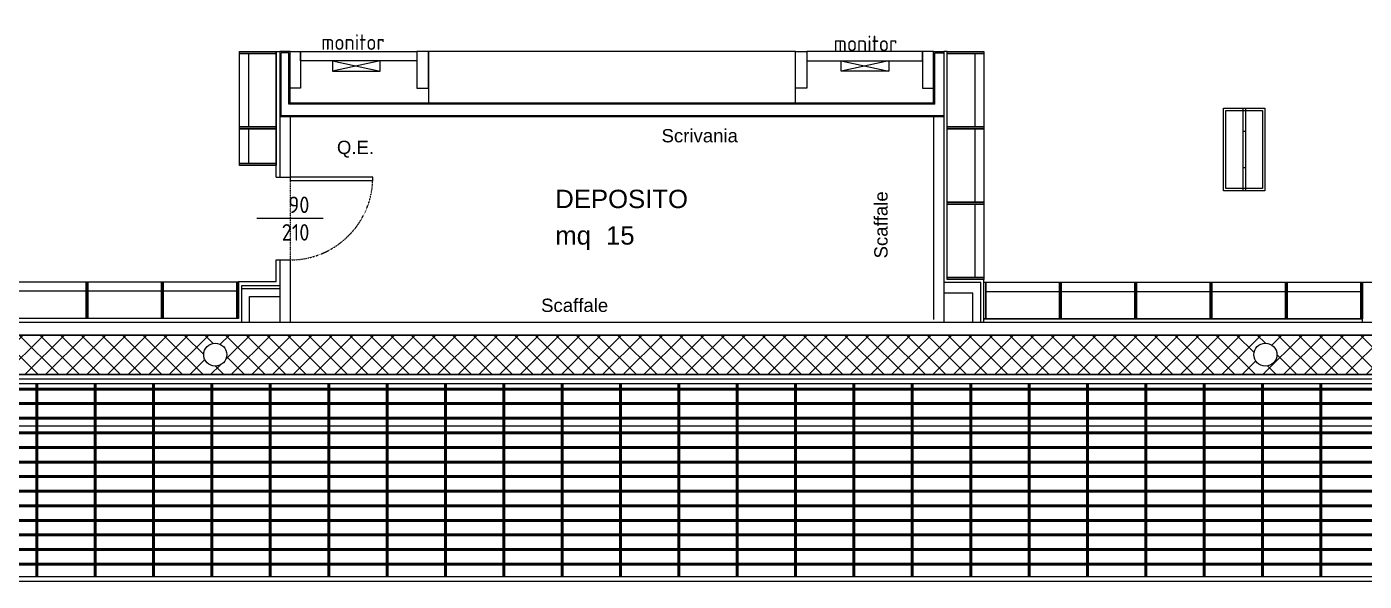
# Model space of a CAD drawing. Header units: millimetres. Extents: x 153 to 11230, y 154 to 10357.
# Drawn here: x 8182 to 9637, y 154 to 758 of the extents above; entities that cross this region are included whole.
import ezdxf

# ---------------------------------------------------------------- set-up
doc = ezdxf.new("R2010")
doc.units = ezdxf.units.MM
doc.linetypes.add('HIDDEN4', pattern=[0.125, 0.025, -0.1])
doc.layers.get('Defpoints').update_dxf_attribs({"lineweight": 0})
for name, color, linetype, lineweight in [('043_GRIGLIE_AERAZIONE_001-AM_0', 6, 'Continuous', 50), ('420_MURATURE_001-AM_0', 4, 'Continuous', 0), ('430_TAVOLATI_001-AM_0', 3, 'Continuous', 0), ('437_RIVESTIMENTI_001-AM_0', 13, 'Continuous', 0), ('439_TESTI_SERRAMENTI_001-AM_0', 11, 'Continuous', 0), ('441_SERRAMENTI_001-AM_0', 1, 'Continuous', 0), ('443_GRIGLIE_AERAZIONE_001-AM_0', 6, 'Continuous', 0), ('445_QUOTE_ALTIMETRICHE_001-AM_0', 2, 'Continuous', 0), ('471_TESTI_POLIGONI_001-AM_0', 221, 'Continuous', 0), ('490_CAMPITURE_001-AM_0', 9, 'Continuous', 0), ('_Arredo Esserbella', 6, 'Continuous', 0), ('AM_0', 7, 'Continuous', 50)]:
    doc.layers.add(name, color=color, linetype=linetype, lineweight=lineweight)
doc.layers.add('460_Layout quote', color=156, linetype='Continuous')
doc.styles.add('AREA', font='arial.ttf')
doc.styles.add('ARIAL', font='arial.ttf')
doc.styles.get("Standard").update_dxf_attribs({"font": 'isocp.shx'})
doc.dimstyles.new('QUOTE 100', dxfattribs={"dimtxt": 20, "dimasz": 10, "dimexe": 20, "dimexo": 50, "dimgap": 10, "dimtad": 0, "dimlfac": 0.01, "dimzin": 1, "dimtxsty": 'Standard', "dimblk": 'ARCHTICK', "dimcen": 10, "dimclrd": 256, "dimclre": 256, "dimclrt": 256, "dimadec": 0, "dimazin": 0, "dimtfac": 1, "dimtofl": 0, "dimtmove": 1, "dimatfit": 3, "dimfxl": 1, "dimtolj": 1, "dimtzin": 0, "dimlwd": -1, "dimlwe": -1, "dimarcsym": 0})

# ---------------------------------------------------------------- blocks, each defined once
blk = doc.blocks.new('PORTA090_b')
blk.add_line((45, 36), (45, -36))
at = {"linetype": 'HIDDEN4'}
blk.add_line((0, 0), (90, 0), dxfattribs=at)
blk.add_lwpolyline([(0, 0), (3.375, 0), (3.375, 90), (0, 90)], close=True)
blk.add_arc((0, 0), 90, 0, 90, dxfattribs=at)
blk = doc.blocks.new('SUP-LOC')
at = {"style": 'AREA'}
blk.add_text('mq', height=20, dxfattribs=at).set_placement((7.7, -17.4))
for tag, p in [('NAME_LOC', (7.7, 22.3)), ('AREA_AREA', (62.9, -17.4))]:
    blk.add_attdef(tag, p, '', height=20, dxfattribs=at)
blk = doc.blocks.new('perim mens frag W800')
at = {"transparency": 33554687, "flags": 128}
for points in [[(-420, 200), (-400, 200), (-400, -200), (-420, -200)], [(400, 200), (420, 200), (420, -200), (400, -200)], [(-400, 100), (400, 100), (400, -200), (-400, -200)]]:
    blk.add_lwpolyline(points, close=True, dxfattribs=at)
at = {"transparency": 33554559, "flags": 128}
blk.add_lwpolyline([(-400, 200), (400, 200), (400, -200), (-400, -200)], close=True, dxfattribs=at)
blk = doc.blocks.new('sez eb metà')
at = {"transparency": 33554687, "elevation": 0}
for points in [[(7690, 267.5), (7650, 267.5), (7650, 269.5), (7690, 269.5)], [(7690, 229.5), (7650, 229.5), (7650, 267.5), (7690, 267.5)], [(7690, 227.5), (7650, 227.5), (7650, 229.5), (7690, 229.5)]]:
    blk.add_lwpolyline(points, close=True, dxfattribs=at)
blk.add_lwpolyline([(7660, 229.5), (7660, 267.5)], dxfattribs=at)
blk = doc.blocks.new('_ArchTick')
at = {"layer": 'AM_0', "color": 0, "const_width": 0.15}
blk.add_lwpolyline([(-0.5, -0.5), (0.5, 0.5)], dxfattribs=at)
blk = doc.blocks.new('*D108')
at = {"layer": '445_QUOTE_ALTIMETRICHE_001-AM_0', "transparency": 16777216}
for p, q in [((763.3, 388.6), (763.3, 303.1)), ((10388.3, 388.6), (10388.3, 303.1)), ((763.3, 323.1), (5514.2, 323.1)), ((10388.3, 323.1), (5637.5, 323.1))]:
    blk.add_line(p, q, dxfattribs=at)
at = {"layer": 'Defpoints', "color": 0, "transparency": 16777216}
for p in [(763.3, 438.6), (10388.3, 438.6), (763.3, 323.1)]:
    blk.add_point(p, dxfattribs=at)
at = {"layer": '445_QUOTE_ALTIMETRICHE_001-AM_0', "transparency": 16777216, "xscale": 10, "yscale": 10, "zscale": 10, "rotation": 180}
blk.add_blockref('_ArchTick', (763.3, 323.1), dxfattribs=at)
at = {"layer": '445_QUOTE_ALTIMETRICHE_001-AM_0', "transparency": 16777216, "xscale": 10, "yscale": 10, "zscale": 10}
blk.add_blockref('_ArchTick', (10388.3, 323.1), dxfattribs=at)
at = {"layer": '445_QUOTE_ALTIMETRICHE_001-AM_0', "transparency": 16777216, "insert": (5575.8, 323.1), "char_height": 40, "attachment_point": 5}
blk.add_mtext('\\A1;9625', dxfattribs=at)

msp = doc.modelspace()

# ---------------------------------------------------------------- hatches: boundary and pattern name
at = {"layer": '043_GRIGLIE_AERAZIONE_001-AM_0'}
h = msp.add_hatch(dxfattribs=at)
h.set_pattern_fill('GRATE', color=256, scale=20, style=0)
h.set_pattern_definition([(0, (763.315, 379.208), (0, 15.875), []), (90, (763.315, 379.21), (-63.5, 4e-15), [])])
h.paths.add_polyline_path([(6980.816, 159.208), (10348.315, 159.208), (10348.315, 369.208), (6980.816, 369.208)])
at = {"layer": '490_CAMPITURE_001-AM_0'}
h = msp.add_hatch(dxfattribs=at)
h.set_pattern_fill('ANSI37', color=256, scale=5, style=0)
h.set_pattern_definition([(45, (183.315, 9445.208), (-11.22532, 11.22532), []), (135, (183.315, 9445.208), (-11.22532, -11.22532), [])])
h.paths.add_polyline_path([(7927.257, 422.208), (7927.257, 391.207), (7949.315, 391.207), (7949.315, 379.208), (10388.315, 379.208), (10388.315, 1904.208), (10333.315, 1904.208), (10333.315, 1879.208), (10360.315, 1879.208), (10360.315, 1799.208), (10330.315, 1799.208), (10330.315, 1739.208), (10345.315, 1739.208), (10345.315, 422.208)])
h.paths.add_polyline_path([(9517.033, 400.813, -1), (9542.033, 400.813, -1)], flags=16)
h.paths.add_polyline_path([(8399.385, 400.813, -1), (8374.385, 400.813, -1)], flags=16)
h.paths.add_polyline_path([(10343.029, 1769.21, -1), (10368.029, 1769.21, -1)], flags=16)

# ---------------------------------------------------------------- linework, layer by layer
at = {"layer": '420_MURATURE_001-AM_0'}
for p, q in [((7927.257, 422.208), (10345.315, 422.208)), ((9890.657, 422.208), (7927.257, 422.208)), ((10388.315, 379.208), (7927.257, 379.208))]:
    msp.add_line(p, q, dxfattribs=at)
for centre in [(8386.885, 400.813), (8386.885, 400.813), (9529.533, 400.813), (9529.533, 400.813)]:
    msp.add_circle(centre, 12.5, dxfattribs=at)
at = {"layer": '430_TAVOLATI_001-AM_0', "ltscale": 100}
for p, q in [((8458.566, 660.902, 0), (8458.566, 729.248, 0)), ((9169.815, 673.402, 0), (8466.815, 673.402, 0))]:
    msp.add_line(p, q, dxfattribs=at)
at = {"layer": '430_TAVOLATI_001-AM_0'}
for p, q in [((8466.815, 729.248, 0), (8458.566, 729.248, 0)), ((8466.815, 673.402, 0), (8466.815, 729.248, 0)), ((9169.815, 673.402, 0), (9169.815, 729.208, 0)), ((9169.815, 729.208, 0), (9179.815, 729.208, 0)), ((9179.815, 730.708, 0), (9179.815, 659.652, 0)), ((9179.815, 660.902, 0), (8458.566, 660.902, 0))]:
    msp.add_line(p, q, dxfattribs=at)
at = {"layer": '430_TAVOLATI_001-AM_0', "linetype": 'Continuous'}
msp.add_line((7927.257, 436.208), (9709.315, 436.208, 0), dxfattribs=at)
at = {"layer": '430_TAVOLATI_001-AM_0', "elevation": 0}
for points in [[(8453.315, 593.904), (8453.315, 730.748)], [(8453.315, 730.748), (8457.315, 730.748)], [(8453.315, 593.904), (8453.315, 730.748)], [(8453.315, 730.748), (8457.315, 730.748)], [(9183.315, 482.708), (9183.315, 730.708), (9179.815, 730.708)], [(9183.315, 482.708), (9183.315, 730.708), (9179.815, 730.708)], [(8457.315, 660.652), (8457.315, 593.904)], [(8468.315, 659.652), (8468.315, 593.904)], [(9168.315, 659.652), (9168.315, 439.208)], [(9179.815, 659.652), (9179.815, 436.208)], [(8453.315, 593.904), (8457.315, 593.904)], [(8457.315, 593.904), (8468.315, 593.904)], [(8453.315, 480.208), (8453.315, 503.904)], [(8453.315, 503.904), (8457.315, 503.904)], [(8453.315, 480.208), (8453.315, 503.904)], [(8453.315, 503.904), (8457.315, 503.904)], [(8457.315, 503.904), (8457.315, 436.208)], [(8457.315, 503.904), (8468.315, 503.904)], [(8468.318, 503.904), (8468.315, 436.208)], [(9223.315, 436.208), (9223.315, 482.708), (9183.315, 482.708)], [(9223.315, 436.208), (9223.315, 482.708), (9183.315, 482.708)], [(9219.815, 436.208), (9219.815, 479.208), (9179.815, 479.208)], [(9219.815, 436.208), (9219.815, 479.208), (9179.815, 479.208)], [(9211.315, 436.208), (9211.315, 467.708), (9179.815, 467.708)], [(9211.315, 436.208), (9211.315, 467.708), (9179.815, 467.708)], [(9223.315, 439.708), (9635.315, 439.708)]]:
    msp.add_lwpolyline(points, dxfattribs=at)
at = {"layer": '430_TAVOLATI_001-AM_0'}
for points in [[(8412.315, 440.208), (8412.315, 480.208)], [(8453.315, 480.208), (8412.315, 480.208), (8412.315, 440.208)], [(8415.815, 476.208), (8457.315, 476.208)], [(8415.815, 476.208), (8457.315, 476.208)], [(8415.815, 472.708), (8415.815, 476.208)], [(8415.815, 436.208), (8415.815, 472.708), (8457.315, 472.708)], [(9635.315, 436.208), (9635.315, 479.708), (9705.815, 479.708)], [(9635.315, 436.208), (9635.315, 479.708), (9705.815, 479.708)], [(8424.315, 436.208), (8424.315, 464.208), (8457.315, 464.208)]]:
    msp.add_lwpolyline(points, dxfattribs=at)
at = {"layer": '437_RIVESTIMENTI_001-AM_0'}
for p, q in [((8457.315, 730.748, 0), (8457.315, 659.652, 0)), ((9168.318, 674.652, 0), (8468.315, 674.652, 0)), ((9168.315, 674.652, 0), (9107.092, 674.652, 0))]:
    msp.add_line(p, q, dxfattribs=at)
at = {"layer": '437_RIVESTIMENTI_001-AM_0', "ltscale": 100}
for p, q in [((8468.315, 730.748, 0), (8457.315, 730.748, 0)), ((8468.315, 674.652, 0), (8468.315, 730.748, 0)), ((9168.315, 674.652, 0), (9168.315, 730.708, 0)), ((9168.315, 730.708, 0), (9179.815, 730.708, 0))]:
    msp.add_line(p, q, dxfattribs=at)
at = {"layer": '437_RIVESTIMENTI_001-AM_0', "elevation": 0}
msp.add_lwpolyline([(9179.815, 659.652), (8457.315, 659.652)], dxfattribs=at)
at = {"layer": '443_GRIGLIE_AERAZIONE_001-AM_0'}
for points in [[(6975.816, 154.208), (10353.315, 154.208), (10353.315, 374.208), (6975.816, 374.208)], [(6980.816, 159.208), (10348.315, 159.208), (10348.315, 369.208), (6980.816, 369.208)]]:
    msp.add_lwpolyline(points, close=True, dxfattribs=at)
at = {"layer": '490_CAMPITURE_001-AM_0'}
msp.add_lwpolyline([(10388.315, 1904.208), (10333.315, 1904.208), (10333.315, 1879.208), (10360.315, 1879.208), (10360.315, 1799.208), (10330.315, 1799.208), (10330.315, 1739.208), (10345.315, 1739.208), (10345.315, 422.208), (7927.257, 422.208), (7927.257, 391.207), (7949.315, 391.207), (7949.315, 379.208), (10388.315, 379.208)], close=True, dxfattribs=at)
for points in [[(8374.385, 400.813, -1), (8399.385, 400.813, -1)], [(8374.385, 400.813, -1), (8399.385, 400.813, -1)], [(9517.033, 400.813, -1), (9542.033, 400.813, -1)], [(9517.033, 400.813, -1), (9542.033, 400.813, -1)]]:
    msp.add_lwpolyline(points, format="xyb", close=True, dxfattribs=at)
at = {"layer": '_Arredo Esserbella', "transparency": 33554687}
for p, q in [((8566.514, 720.708, 0), (8514.514, 709.308, 0)), ((8514.514, 720.708, 0), (8566.514, 709.308, 0)), ((9067.812, 720.708, 0), (9119.812, 709.308, 0)), ((9119.812, 720.708, 0), (9067.812, 709.308, 0))]:
    msp.add_line(p, q, dxfattribs=at)
at = {"layer": '_Arredo Esserbella', "transparency": 33554687, "elevation": 0, "flags": 128}
for points in [[(8468.317, 730.708), (8479.834, 730.708), (8479.834, 690.707), (8468.317, 690.707)], [(8618.911, 730.708), (8606.394, 730.708), (8606.394, 690.707), (8618.911, 690.707)], [(9018.096, 730.708), (9030.735, 730.708), (9030.735, 690.707), (9018.096, 690.707)], [(9168.315, 730.708), (9156.416, 730.708), (9156.416, 690.707), (9168.315, 690.707)], [(8514.514, 720.708), (8514.514, 709.308), (8566.514, 709.308), (8566.514, 720.708)], [(9119.812, 720.708), (9119.812, 709.308), (9067.812, 709.308), (9067.812, 720.708)]]:
    msp.add_lwpolyline(points, close=True, dxfattribs=at)
at = {"layer": '_Arredo Esserbella', "transparency": 33554687, "flags": 128}
for points in [[(8606.394, 720.708), (8479.834, 720.708), (8479.834, 730.708), (8606.394, 730.708)], [(9030.735, 720.708), (9156.416, 720.708), (9156.416, 730.708), (9030.735, 730.708)], [(9483.999, 579.048), (9483.999, 669.048), (9529.001, 669.048), (9529.001, 579.048)], [(9483.999, 579.048), (9483.999, 669.048), (9529.001, 669.048), (9529.001, 579.048)], [(9486.499, 581.548), (9486.499, 666.548), (9526.501, 666.548), (9526.501, 581.548)], [(9505.25, 579.048), (9505.25, 669.048), (9507.75, 669.048), (9507.75, 579.048)], [(9505.25, 604.048), (9505.25, 644.048), (9507.75, 644.048), (9507.75, 604.048)]]:
    msp.add_lwpolyline(points, close=True, dxfattribs=at)
at = {"layer": '_Arredo Esserbella', "transparency": 33554687, "elevation": 0}
msp.add_lwpolyline([(8618.911, 674.708), (9018.1, 674.595), (9018.093, 730.708), (8618.908, 730.708)], close=True, dxfattribs=at)

# ---------------------------------------------------------------- block references
at = {"layer": '441_SERRAMENTI_001-AM_0', "rotation": 270}
msp.add_blockref('PORTA090_b', (8468.315, 593.904, 0), dxfattribs=at)
at = {"layer": '471_TESTI_POLIGONI_001-AM_0'}
msp.add_blockref('SUP-LOC', (8749.204, 538), dxfattribs=at).add_auto_attribs({'NAME_LOC': 'DEPOSITO ', 'AREA_AREA': '15'})
at = {"layer": '_Arredo Esserbella', "transparency": 33554687}
for p, xscale, yscale, zscale, rotation in [((8433.315, 688.708, 0), 0.1000000000000001, 0.1000000000000001, 0.1000000000000001, 89.99999999999999), ((9203.315, 688.708, 0), 0.1, 0.1, 0.1, 270), ((9203.315, 688.708, 0), 0.1000000000000001, 0.1000000000000001, 0.1000000000000001, 270), ((9203.315, 606.708, 0), 0.1, 0.1, 0.1, 270), ((9203.315, 606.708, 0), 0.1000000000000001, 0.1000000000000001, 0.1000000000000001, 270), ((9203.315, 524.708, 0), 0.1, 0.1, 0.1, 270), ((9203.315, 524.708, 0), 0.1000000000000001, 0.1000000000000001, 0.1000000000000001, 270)]:
    msp.add_blockref('perim mens frag W800', p, dxfattribs=dict(at, xscale=xscale, yscale=yscale, zscale=zscale, rotation=rotation))
msp.add_blockref('sez eb metà', (763.315, 379.208), dxfattribs=at)
at = {"layer": '_Arredo Esserbella', "transparency": 33554687, "xscale": 0.1, "yscale": 0.1, "zscale": 0.1}
for p in [(8206.315, 460.208), (8206.315, 460.208), (8288.315, 460.208), (8288.315, 460.208), (8370.315, 460.208), (8370.315, 460.208), (9265.315, 459.708, 0), (9265.315, 459.708, 0), (9347.315, 459.708, 0), (9347.315, 459.708, 0), (9429.315, 459.708, 0), (9429.315, 459.708, 0), (9511.315, 459.708, 0), (9511.315, 459.708, 0), (9593.315, 459.708, 0), (9593.315, 459.708, 0)]:
    msp.add_blockref('perim mens frag W800', p, dxfattribs=at)

# ---------------------------------------------------------------- texts
at = {"layer": '439_TESTI_SERRAMENTI_001-AM_0', "insert": (8489.429, 548.904, 0), "char_height": 18, "width": 48.42043, "attachment_point": 6}
msp.add_mtext('90\\P210', dxfattribs=at)
at = {"layer": '460_Layout quote', "char_height": 17, "attachment_point": 1}
for insert in [(8502.195, 749.424, 0), (9059.864, 747.99, 0)]:
    msp.add_mtext_dynamic_manual_height_columns('monitor', width=341.26911, gutter_width=250, heights=[0], dxfattribs=dict(at, insert=insert))
at = {"layer": '460_Layout quote', "transparency": 33554687, "char_height": 14.4694, "width": 81.81447, "attachment_point": 2, "line_spacing_factor": 0.986988, "style": 'ARIAL'}
for s, insert in [('\\pxqd;Scrivania', (8913.404, 646.356, 0)), ('Q.E.', (8539.524, 633.652, 0)), ('\\pxqd;Scaffale', (8782.34, 461.762, 0))]:
    msp.add_mtext(s, dxfattribs=dict(at, insert=insert))
at = {"layer": '460_Layout quote', "transparency": 33554687, "insert": (9103.988, 546.459), "char_height": 14.4694, "width": 81.81447, "attachment_point": 2, "rotation": 90, "line_spacing_factor": 0.986988, "style": 'ARIAL'}
msp.add_mtext('\\pxqd;Scaffale', dxfattribs=at)

# ---------------------------------------------------------------- dimensions: what is measured, and where the dimension line sits
at = {"layer": '445_QUOTE_ALTIMETRICHE_001-AM_0'}
dim = msp.add_linear_dim(base=(763.315, 323.105), p1=(10388.315, 438.555), p2=(763.315, 438.555), text='9625', dimstyle='QUOTE 100', override={"dimtxt": 40, "dimlunit": 2, "dimarcsym": 1}, dxfattribs=at)
dim.commit()
dim.dimension.update_dxf_attribs({"geometry": '*D108', "text_midpoint": (5575.815, 323.105)})

doc.saveas('drawing.dxf')
